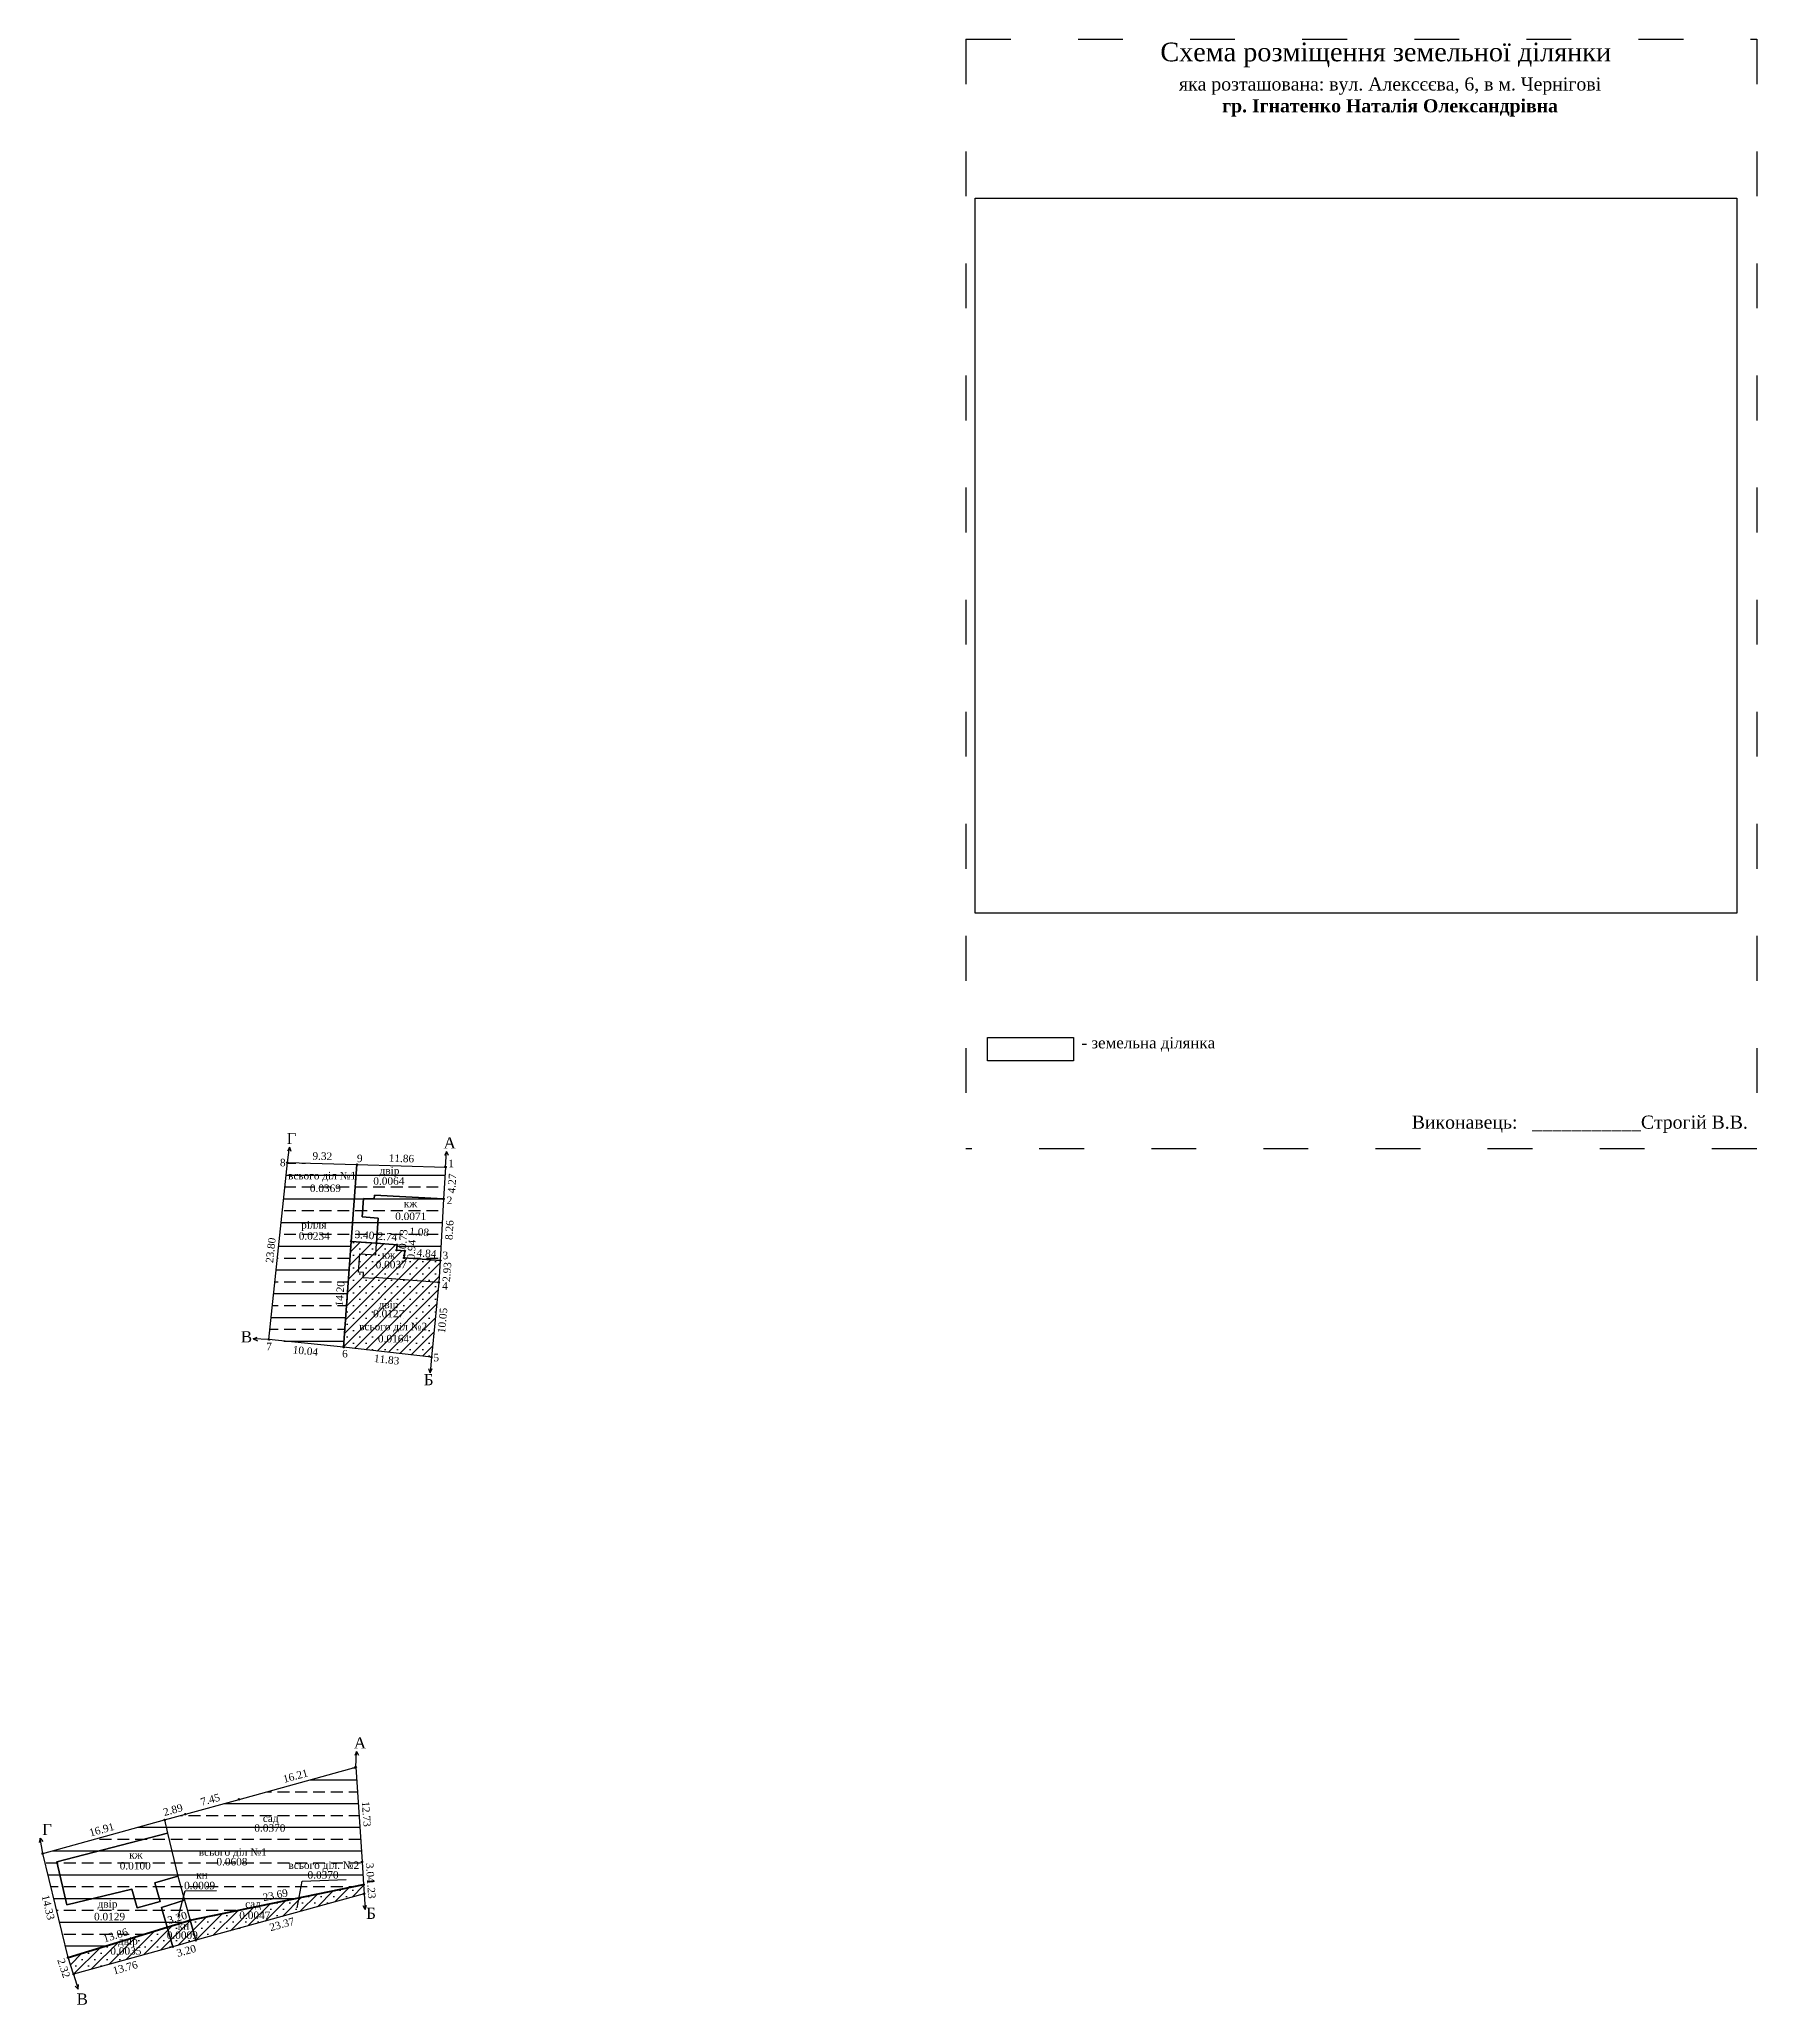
# Model space of a CAD drawing. Header units: millimetres. Extents: x 4211683 to 4215390, y 5701207 to 5702524.
# Drawn here: x 4212277 to 4212737, y 5701338 to 5701864 of the extents above; entities that cross this region are included whole.
import ezdxf
from ezdxf.enums import TextEntityAlignment as Align

# ---------------------------------------------------------------- set-up
doc = ezdxf.new("R2010")
doc.units = ezdxf.units.MM
doc.linetypes.add('ACAD_ISO03W100', pattern=[30, 12, -18])
for name, color, linetype in [('$PARCCEN', 1, 'Continuous'), ('20000', 7, 'Continuous'), ('RILLYA_A', 1, 'Continuous'), ('SC007', 7, 'Continuous')]:
    doc.layers.add(name, color=color, linetype=linetype)
doc.layers.add('zabudova', color=6, linetype='ACAD_ISO03W100', plot=False)
doc.styles.add('ROMANT', font='times.ttf')
doc.styles.get("Standard").update_dxf_attribs({"font": 'times.ttf'})
picture_1 = doc.add_image_def('image1.jpg', size_in_pixel=(887, 833))

# ---------------------------------------------------------------- blocks, each defined once
blk = doc.blocks.new('SYMBOL20000')
at = {"layer": 'SC007'}
blk.add_circle((0, 0), 0.4, dxfattribs=at)

msp = doc.modelspace()

# ---------------------------------------------------------------- hatches: boundary and pattern name
at = {"layer": '$PARCCEN'}
h = msp.add_hatch(dxfattribs=at)
h.set_pattern_fill('BRASS', color=0, style=0)
h.set_pattern_definition([(0, (220.821, 111.085), (0, 6.35), []), (0, (220.821, 114.26), (0, 6.35), [3.175, -1.5875])])
h.paths.add_polyline_path([(4212385.73, 5701562.32), (4212385.19, 5701553.8), (4212384.33, 5701537.3), (4212374.67, 5701538.01), (4212374.81, 5701539.89), (4212372.64, 5701540.05), (4212372.75, 5701541.51), (4212367.29, 5701541.91), (4212360.52, 5701542.41), (4212358.44, 5701514.09), (4212338.46, 5701516.15), (4212343.4, 5701563.5), (4212362.03, 5701562.98)])
h.paths.add_polyline_path([(4212349.01, 5701555.09), (4212358.15, 5701555.09), (4212358.15, 5701558.15), (4212349.01, 5701558.15)], flags=24)
h.paths.add_polyline_path([(4212343.2, 5701558.06), (4212362.19, 5701558.06), (4212362.19, 5701561.68), (4212343.2, 5701561.68)], flags=24)
h.paths.add_polyline_path([(4212346.51, 5701544.56), (4212354.46, 5701544.56), (4212354.46, 5701548.58), (4212346.51, 5701548.58)], flags=24)
h.paths.add_polyline_path([(4212346.03, 5701542.32), (4212355.17, 5701542.32), (4212355.17, 5701545.38), (4212346.03, 5701545.38)], flags=24)
h.paths.add_polyline_path([(4212360.85, 5701542.84), (4212367.02, 5701542.38), (4212367.24, 5701545.43), (4212361.08, 5701545.88)], flags=24)
h.paths.add_polyline_path([(4212375.68, 5701539.82), (4212376.14, 5701545.99), (4212373.09, 5701546.21), (4212372.64, 5701540.04)], flags=24)
h.paths.add_polyline_path([(4212366.97, 5701542.39), (4212373.14, 5701541.93), (4212373.36, 5701544.98), (4212367.19, 5701545.43)], flags=24)
h.paths.add_polyline_path([(4212375.49, 5701543.67), (4212381.66, 5701543.21), (4212381.89, 5701546.26), (4212375.72, 5701546.71)], flags=24)
h.paths.add_polyline_path([(4212377.46, 5701537.92), (4212383.63, 5701537.47), (4212383.86, 5701540.51), (4212377.69, 5701540.97)], flags=24)
h.paths.add_polyline_path([(4212377.94, 5701537.01), (4212378.39, 5701543.18), (4212375.34, 5701543.4), (4212374.89, 5701537.23)], flags=25)
h.paths.add_polyline_path([(4212371.85, 5701547.59), (4212380.98, 5701547.59), (4212380.98, 5701550.64), (4212371.85, 5701550.64)], flags=24)
h.paths.add_polyline_path([(4212374.28, 5701551.22), (4212378.43, 5701551.22), (4212378.43, 5701553.23), (4212374.28, 5701553.23)], flags=24)
h.paths.add_polyline_path([(4212365.99, 5701557.03), (4212375.13, 5701557.03), (4212375.13, 5701560.09), (4212365.99, 5701560.09)], flags=24)
h.paths.add_polyline_path([(4212367.46, 5701559.07), (4212373.99, 5701559.07), (4212373.99, 5701563.09), (4212367.46, 5701563.09)], flags=24)
h = msp.add_hatch(dxfattribs=at)
h.set_pattern_fill('SACNCR', color=0, style=0)
h.set_pattern_definition([(45, (220.8208, 111.085), (-1.6837980227, 1.6837980227), []), (45, (222.5046, 111.085), (-1.6837980227, 1.6837980227), [0, -2.38125])])
h.paths.add_polyline_path([(4212384.33, 5701537.3), (4212383.9, 5701531.46), (4212381.96, 5701511.45), (4212358.44, 5701514.09), (4212360.52, 5701542.41), (4212367.29, 5701541.91), (4212372.75, 5701541.51), (4212372.64, 5701540.05), (4212374.81, 5701539.89), (4212374.67, 5701538.01)])
h.paths.add_polyline_path([(4212366.62, 5701534.67), (4212375.76, 5701534.67), (4212375.76, 5701537.73), (4212366.62, 5701537.73)], flags=24)
h.paths.add_polyline_path([(4212368.4, 5701537.45), (4212372.55, 5701537.45), (4212372.55, 5701539.46), (4212368.4, 5701539.46)], flags=24)
h.paths.add_polyline_path([(4212365.94, 5701521.55), (4212375.08, 5701521.55), (4212375.08, 5701524.61), (4212365.94, 5701524.61)], flags=24)
h.paths.add_polyline_path([(4212367.19, 5701523.23), (4212373.73, 5701523.23), (4212373.73, 5701527.26), (4212367.19, 5701527.26)], flags=24)
h.paths.add_polyline_path([(4212362.22, 5701517.67), (4212381.21, 5701517.67), (4212381.21, 5701521.29), (4212362.22, 5701521.29)], flags=24)
h.paths.add_polyline_path([(4212367.23, 5701514.85), (4212376.37, 5701514.85), (4212376.37, 5701517.91), (4212367.23, 5701517.91)], flags=24)
h = msp.add_hatch(dxfattribs=at)
h.set_pattern_fill('BRASS', color=0, style=0)
h.paths.add_polyline_path([(4212361.72, 5701401.72), (4212363.39, 5701376.31), (4212363.79, 5701370.24), (4212317.36, 5701360.77), (4212311.25, 5701358.88), (4212284.75, 5701350.72), (4212277.95, 5701378.55), (4212310.54, 5701387.57), (4212316.11, 5701389.11), (4212330.47, 5701393.07)])
edge = h.paths.add_edge_path(flags=0)
edge.add_line((4212316.08, 5701368.56), (4212324.46, 5701368.7))
h.paths.add_polyline_path([(4212336.45, 5701386.22), (4212341.43, 5701386.22), (4212341.43, 5701388.81), (4212336.45, 5701388.81)], flags=24)
h.paths.add_polyline_path([(4212334.15, 5701383.88), (4212343.29, 5701383.88), (4212343.29, 5701386.94), (4212334.15, 5701386.94)], flags=24)
h.paths.add_polyline_path([(4212324, 5701374.84), (4212333.14, 5701374.84), (4212333.14, 5701377.89), (4212324, 5701377.89)], flags=24)
h.paths.add_polyline_path([(4212319.29, 5701377), (4212338.28, 5701377), (4212338.28, 5701380.63), (4212319.29, 5701380.63)], flags=24)
h.paths.add_polyline_path([(4212318.69, 5701371.53), (4212322.38, 5701371.53), (4212322.38, 5701373.54), (4212318.69, 5701373.54)], flags=24)
h.paths.add_polyline_path([(4212315.35, 5701368.47), (4212324.49, 5701368.47), (4212324.49, 5701371.52), (4212315.35, 5701371.52)], flags=24)
h.paths.add_polyline_path([(4212348.39, 5701371.31), (4212357.53, 5701371.31), (4212357.53, 5701374.37), (4212348.39, 5701374.37)], flags=24)
h.paths.add_polyline_path([(4212343.31, 5701373.47), (4212363.04, 5701373.47), (4212363.04, 5701377.1), (4212343.31, 5701377.1)], flags=24)
h.paths.add_polyline_path([(4212336.73, 5701365.18), (4212344.24, 5701366.71), (4212343.63, 5701369.7), (4212336.12, 5701368.17)], flags=24)
h.paths.add_polyline_path([(4212331.71, 5701363.27), (4212336.7, 5701363.27), (4212336.7, 5701365.86), (4212331.71, 5701365.86)], flags=25)
h.paths.add_polyline_path([(4212311.45, 5701359), (4212317.37, 5701360.82), (4212316.47, 5701363.74), (4212310.56, 5701361.92)], flags=24)
h.paths.add_polyline_path([(4212292, 5701362.78), (4212298.53, 5701362.78), (4212298.53, 5701366.81), (4212292, 5701366.81)], flags=24)
h.paths.add_polyline_path([(4212294.2, 5701354.1), (4212301.53, 5701356.36), (4212300.63, 5701359.28), (4212293.31, 5701357.02)], flags=24)
h.paths.add_polyline_path([(4212291.25, 5701360.14), (4212300.39, 5701360.14), (4212300.39, 5701363.19), (4212291.25, 5701363.19)], flags=24)
h.paths.add_polyline_path([(4212300.79, 5701376.91), (4212304.94, 5701376.91), (4212304.94, 5701378.91), (4212300.79, 5701378.91)], flags=24)
h.paths.add_polyline_path([(4212298.12, 5701373.76), (4212307.26, 5701373.76), (4212307.26, 5701376.81), (4212298.12, 5701376.81)], flags=24)
h = msp.add_hatch(dxfattribs=at)
h.set_pattern_fill('SACNCR', color=0, style=0)
h.paths.add_polyline_path([(4212363.79, 5701370.24), (4212363.95, 5701367.79), (4212318.9, 5701355.34), (4212312.73, 5701353.64), (4212286.21, 5701346.31), (4212284.75, 5701350.72), (4212311.25, 5701358.88), (4212317.36, 5701360.77)])
h.paths.add_polyline_path([(4212330.13, 5701360.5), (4212339.27, 5701360.5), (4212339.27, 5701363.55), (4212330.13, 5701363.55)], flags=24)
h.paths.add_polyline_path([(4212310.72, 5701355.17), (4212319.86, 5701355.17), (4212319.86, 5701358.23), (4212310.72, 5701358.23)], flags=24)
h.paths.add_polyline_path([(4212313.74, 5701357.9), (4212317.42, 5701357.9), (4212317.42, 5701359.9), (4212313.74, 5701359.9)], flags=24)
h.paths.add_polyline_path([(4212295.61, 5701350.94), (4212304.75, 5701350.94), (4212304.75, 5701354), (4212295.61, 5701354)], flags=24)
h.paths.add_polyline_path([(4212297.45, 5701352.88), (4212303.99, 5701352.88), (4212303.99, 5701356.91), (4212297.45, 5701356.91)], flags=24)

# ---------------------------------------------------------------- linework, layer by layer
at = {"color": 0}
for p, q in [((4212343.4, 5701563.5), (4212344.02, 5701567.64)), ((4212344.02, 5701567.64), (4212343.41, 5701566.58)), ((4212385.97, 5701566.5), (4212385.45, 5701565.39)), ((4212385.73, 5701562.32), (4212385.97, 5701566.5)), ((4212338.46, 5701516.15), (4212334.28, 5701516.34)), ((4212334.28, 5701516.34), (4212335.39, 5701515.84)), ((4212381.96, 5701511.45), (4212381.65, 5701507.28)), ((4212381.65, 5701507.28), (4212382.18, 5701508.37)), ((4212361.95, 5701405.9), (4212361.44, 5701404.79)), ((4212361.72, 5701401.72), (4212361.95, 5701405.9)), ((4212277.29, 5701382.68), (4212277.02, 5701381.5)), ((4212277.95, 5701378.55), (4212277.29, 5701382.68)), ((4212363.95, 5701367.79), (4212364.24, 5701363.62)), ((4212364.24, 5701363.62), (4212364.61, 5701364.78)), ((4212286.21, 5701346.31), (4212287.4, 5701342.3)), ((4212287.4, 5701342.3), (4212287.51, 5701343.52))]:
    msp.add_line(p, q, dxfattribs=at)
for p, q in [((4212344.02, 5701567.64), (4212344.37, 5701566.58)), ((4212385.97, 5701566.5), (4212386.41, 5701565.48)), ((4212334.28, 5701516.34), (4212335.29, 5701516.79)), ((4212381.65, 5701507.28), (4212381.22, 5701508.3)), ((4212361.95, 5701405.9), (4212362.4, 5701404.88)), ((4212277.29, 5701382.68), (4212277.94, 5701381.79)), ((4212314.2, 5701361.53), (4212316.08, 5701368.56)), ((4212316.08, 5701368.56), (4212324.46, 5701368.7)), ((4212346.06, 5701364.08), (4212347.37, 5701371.15)), ((4212347.37, 5701371.15), (4212359.1, 5701371.66)), ((4212364.24, 5701363.62), (4212363.68, 5701364.57)), ((4212287.4, 5701342.3), (4212286.64, 5701343.11))]:
    msp.add_line(p, q)
at = {"lineweight": 35}
msp.add_lwpolyline([(4212358.44, 5701514.09), (4212360.52, 5701542.41), (4212367.29, 5701541.91), (4212372.75, 5701541.51), (4212372.64, 5701540.05), (4212374.81, 5701539.89), (4212374.67, 5701538.01), (4212384.33, 5701537.3)], dxfattribs=at)
at = {"lineweight": 40}
msp.add_lwpolyline([(4212284.75, 5701350.72), (4212311.25, 5701358.88), (4212317.36, 5701360.77), (4212363.79, 5701370.24)], dxfattribs=at)
for points in [[(4212362.03, 5701562.98, 0), (4212360.52, 5701542.41, 0), (4212358.44, 5701514.09, 0), (4212338.46, 5701516.15, 0), (4212343.4, 5701563.5, 0), (4212362.03, 5701562.98, 0)], [(4212385.73, 5701562.32, 0), (4212385.19, 5701553.8, 0), (4212366.71, 5701554.83, 0), (4212366.67, 5701553.78, 0), (4212363.76, 5701553.93, 0), (4212363.42, 5701548.98, 0), (4212367.71, 5701548.67, 0), (4212367.29, 5701541.91, 0), (4212360.52, 5701542.41, 0), (4212362.03, 5701562.98, 0), (4212385.73, 5701562.32, 0)], [(4212367.29, 5701541.91, 0), (4212367.71, 5701548.67, 0), (4212363.42, 5701548.98, 0), (4212363.76, 5701553.93, 0), (4212366.67, 5701553.78, 0), (4212366.71, 5701554.83, 0), (4212385.19, 5701553.8, 0), (4212384.33, 5701537.3, 0), (4212374.67, 5701538.01, 0), (4212374.81, 5701539.89, 0), (4212372.64, 5701540.05, 0), (4212372.75, 5701541.51, 0), (4212367.29, 5701541.91, 0)], [(4212367.06, 5701538.78, 0), (4212367.29, 5701541.91, 0), (4212372.75, 5701541.51, 0), (4212372.64, 5701540.05, 0), (4212374.81, 5701539.89, 0), (4212374.67, 5701538.01, 0), (4212384.33, 5701537.3, 0), (4212383.9, 5701531.46, 0), (4212366.62, 5701532.73, 0), (4212366.6, 5701532.45, 0), (4212363.68, 5701532.67, 0), (4212363.79, 5701534.13, 0), (4212362.48, 5701534.22, 0), (4212362.84, 5701539.09, 0), (4212367.06, 5701538.78, 0)], [(4212284.75, 5701350.72, 0), (4212277.95, 5701378.55, 0), (4212310.54, 5701387.57, 0), (4212311.36, 5701384.03, 0), (4212281.68, 5701376.38, 0), (4212284.43, 5701364.82, 0), (4212301.79, 5701369.03, 0), (4212303.2, 5701364.02, 0), (4212309.36, 5701365.75, 0), (4212307.96, 5701370.75, 0), (4212314.12, 5701372.48, 0), (4212315.85, 5701366.1, 0), (4212309.76, 5701364.12, 0), (4212311.25, 5701358.88, 0), (4212284.75, 5701350.72, 0)], [(4212311.36, 5701384.03, 0), (4212314.12, 5701372.48, 0), (4212307.96, 5701370.75, 0), (4212309.36, 5701365.75, 0), (4212303.2, 5701364.02, 0), (4212301.79, 5701369.03, 0), (4212284.43, 5701364.82, 0), (4212281.68, 5701376.38, 0), (4212311.36, 5701384.03, 0)], [(4212363.79, 5701370.24, 0), (4212363.95, 5701367.79, 0), (4212318.9, 5701355.34, 0), (4212317.36, 5701360.77, 0), (4212363.79, 5701370.24, 0)], [(4212311.25, 5701358.88, 0), (4212309.76, 5701364.12, 0), (4212315.85, 5701366.1, 0), (4212317.36, 5701360.77, 0), (4212311.25, 5701358.88, 0)], [(4212312.73, 5701353.64, 0), (4212286.21, 5701346.31, 0), (4212284.75, 5701350.72, 0), (4212311.25, 5701358.88, 0), (4212312.73, 5701353.64, 0)], [(4212318.9, 5701355.34, 0), (4212312.73, 5701353.64, 0), (4212311.25, 5701358.88, 0), (4212317.36, 5701360.77, 0), (4212318.9, 5701355.34, 0)]]:
    msp.add_polyline3d(points, close=True)
at = {"layer": '20000'}
for points in [[(4212385.73, 5701562.32, 0), (4212385.19, 5701553.8, 0), (4212384.33, 5701537.3, 0), (4212374.67, 5701538.01, 0), (4212374.81, 5701539.89, 0), (4212372.64, 5701540.05, 0), (4212372.75, 5701541.51, 0), (4212367.29, 5701541.91, 0), (4212360.52, 5701542.41, 0), (4212358.44, 5701514.09, 0), (4212338.46, 5701516.15, 0), (4212343.4, 5701563.5, 0), (4212362.03, 5701562.98, 0), (4212385.73, 5701562.32, 0)], [(4212384.33, 5701537.3, 0), (4212383.9, 5701531.46, 0), (4212381.96, 5701511.45, 0), (4212358.44, 5701514.09, 0), (4212360.52, 5701542.41, 0), (4212367.29, 5701541.91, 0), (4212372.75, 5701541.51, 0), (4212372.64, 5701540.05, 0), (4212374.81, 5701539.89, 0), (4212374.67, 5701538.01, 0), (4212384.33, 5701537.3, 0)], [(4212361.72, 5701401.72, 0), (4212363.39, 5701376.31, 0), (4212363.79, 5701370.24, 0), (4212317.36, 5701360.77, 0), (4212311.25, 5701358.88, 0), (4212284.75, 5701350.72, 0), (4212277.95, 5701378.55, 0), (4212310.54, 5701387.57, 0), (4212316.11, 5701389.11, 0), (4212330.47, 5701393.07, 0), (4212361.72, 5701401.72, 0)], [(4212363.79, 5701370.24, 0), (4212363.95, 5701367.79, 0), (4212318.9, 5701355.34, 0), (4212312.73, 5701353.64, 0), (4212286.21, 5701346.31, 0), (4212284.75, 5701350.72, 0), (4212311.25, 5701358.88, 0), (4212317.36, 5701360.77, 0), (4212363.79, 5701370.24, 0)]]:
    msp.add_polyline3d(points, close=True, dxfattribs=at)
at = {"layer": 'RILLYA_A', "color": 1}
msp.add_lwpolyline([(4212530.74, 5701596.98), (4212553.77, 5701596.98), (4212553.77, 5701590.75), (4212530.74, 5701590.75)], close=True, dxfattribs=at)
at = {"layer": 'zabudova', "color": 0}
for p, q in [((4212525, 5701864.18), (4212736.62, 5701864.18)), ((4212525, 5701864.18), (4212525, 5701567.18)), ((4212736.62, 5701864.18), (4212736.62, 5701567.18)), ((4212736.62, 5701567.18), (4212525, 5701567.18))]:
    msp.add_line(p, q, dxfattribs=at)

# ---------------------------------------------------------------- block references
at = {"layer": '20000', "xscale": 0.5, "yscale": 0.5, "zscale": 0.5}
for p in [(4212343.4, 5701563.5), (4212362.03, 5701562.98), (4212385.73, 5701562.32), (4212385.73, 5701562.32), (4212385.19, 5701553.8), (4212360.52, 5701542.41), (4212360.52, 5701542.41), (4212367.29, 5701541.91), (4212367.29, 5701541.91), (4212372.75, 5701541.51), (4212372.75, 5701541.51), (4212372.64, 5701540.05), (4212372.64, 5701540.05), (4212374.67, 5701538.01), (4212374.67, 5701538.01), (4212374.81, 5701539.89), (4212374.81, 5701539.89), (4212384.33, 5701537.3), (4212384.33, 5701537.3), (4212384.33, 5701537.3), (4212383.9, 5701531.46), (4212338.46, 5701516.15), (4212358.44, 5701514.09), (4212358.44, 5701514.09), (4212381.96, 5701511.45), (4212361.72, 5701401.72), (4212361.72, 5701401.72), (4212316.11, 5701389.11), (4212330.47, 5701393.07), (4212310.54, 5701387.57), (4212277.95, 5701378.55), (4212363.39, 5701376.31), (4212363.79, 5701370.24), (4212363.79, 5701370.24), (4212363.79, 5701370.24), (4212363.95, 5701367.79), (4212311.25, 5701358.88), (4212311.25, 5701358.88), (4212317.36, 5701360.77), (4212317.36, 5701360.77), (4212312.73, 5701353.64), (4212318.9, 5701355.34), (4212284.75, 5701350.72), (4212284.75, 5701350.72), (4212286.21, 5701346.31)]:
    msp.add_blockref('SYMBOL20000', p, dxfattribs=at)

# ---------------------------------------------------------------- texts
at = {"style": 'ROMANT'}
for s, p in [('Г', (4212344.52, 5701569.97)), ('А', (4212386.85, 5701568.79)), ('В', (4212332.46, 5701516.89)), ('Б', (4212381.24, 5701505.4)), ('А', (4212362.84, 5701408.19)), ('Г', (4212279.07, 5701385.02)), ('Б', (4212365.81, 5701362.57)), ('В', (4212288.52, 5701339.62))]:
    msp.add_text(s, height=3, dxfattribs=at).set_placement(p, align=Align.MIDDLE_CENTER)
for s, p in [('0.0064', (4212370.56, 5701558.58)), ('двір', (4212370.73, 5701561.37)), ('кж', (4212376.36, 5701552.55)), ('рілля', (4212350.48, 5701546.86)), ('0.0071', (4212376.42, 5701549.14)), ('0.0234', (4212350.6, 5701543.87)), ('0.0037', (4212371.19, 5701536.22)), ('кж', (4212370.48, 5701538.79)), ('двір', (4212370.46, 5701525.54)), ('0.0127', (4212370.51, 5701523.1)), ('0.0370', (4212338.72, 5701385.43)), ('сад', (4212338.94, 5701388.02)), ('кж', (4212302.86, 5701378.24)), ('всього діл №1', (4212328.79, 5701378.97)), ('0.0100', (4212302.69, 5701375.31)), ('0.0608', (4212328.57, 5701376.39)), ('всього діл. №2', (4212353.17, 5701375.45)), ('0.0370', (4212352.96, 5701372.86)), ('0.0009', (4212319.92, 5701370.01)), ('кн', (4212320.53, 5701372.87)), ('двір', (4212295.27, 5701365.09)), ('0.0047', (4212334.7, 5701362.05)), ('сад', (4212334.21, 5701365.07)), ('0.0129', (4212295.82, 5701361.69)), ('0.0009', (4212315.29, 5701356.72)), ('кн', (4212315.58, 5701359.23)), ('0.0035', (4212300.18, 5701352.49)), ('двір', (4212300.72, 5701355.18))]:
    msp.add_text(s, height=2).set_placement(p, align=Align.MIDDLE_CENTER)
at = {"layer": '20000'}
for s, p in [('8', (4212342.18, 5701563.53)), ('9', (4212362.79, 5701564.64)), ('1', (4212387.22, 5701563.28)), ('всього діл №1', (4212352.69, 5701560.03)), ('0.0369', (4212353.58, 5701556.64)), ('2', (4212386.8, 5701553.4)), ('3', (4212385.71, 5701538.67)), ('4', (4212385.59, 5701530.53)), ('всього діл №2', (4212371.71, 5701519.64)), ('0.0164', (4212371.8, 5701516.4)), ('7', (4212338.5, 5701514.29)), ('6', (4212358.82, 5701512.36)), ('5', (4212383.24, 5701511.33))]:
    msp.add_text(s, height=2, dxfattribs=at).set_placement(p, align=Align.MIDDLE_CENTER)
for s, rotation, p in [('9.32', 358.4, (4212352.77, 5701565.24)), ('11.86', 358.4, (4212373.93, 5701564.65)), ('4.27', 86.3, (4212387.46, 5701557.93)), ('8.26', 87, (4212386.75, 5701545.45)), ('23.80', 84, (4212338.94, 5701540.03)), ('3.40', 355.8, (4212364.05, 5701544.15)), ('2.74', 355.8, (4212370.17, 5701543.7)), ('0.73', 85.8, (4212374.37, 5701543.02)), ('0.94', 85.8, (4212376.62, 5701540.21)), ('1.08', 355.8, (4212378.69, 5701544.98)), ('4.84', 355.8, (4212380.66, 5701539.24)), ('2.93', 85.8, (4212386.11, 5701534.23)), ('14.20', 85.8, (4212357.48, 5701528.4)), ('10.05', 84.5, (4212384.92, 5701521.26)), ('10.04', 354.1, (4212348.24, 5701513.13)), ('11.83', 353.6, (4212369.98, 5701510.78)), ('16.21', 15.5, (4212345.56, 5701399.33)), ('7.45', 15.4, (4212322.76, 5701393.02)), ('2.89', 15.5, (4212312.79, 5701390.27)), ('12.73', 273.8, (4212364.55, 5701389.15)), ('16.91', 15.5, (4212293.71, 5701384.99)), ('3.04', 273.8, (4212365.59, 5701373.41)), ('23.69', 11.5, (4212340.18, 5701367.46)), ('1.23', 273.8, (4212365.87, 5701369.15)), ('14.33', 283.7, (4212279.41, 5701364.16)), ('3.20', 17.1, (4212313.95, 5701361.39)), ('13.86', 17.1, (4212297.41, 5701356.71)), ('23.37', 15.4, (4212341.96, 5701359.64)), ('3.20', 15.4, (4212316.35, 5701352.56)), ('2.32', 288.3, (4212283.58, 5701347.89)), ('13.76', 15.4, (4212300, 5701348.05))]:
    msp.add_text(s, height=2, rotation=rotation, dxfattribs=at).set_placement(p, align=Align.MIDDLE_CENTER)
at = {"layer": 'RILLYA_A', "color": 7, "style": 'ROMANT'}
for s, height, p in [('Схема розміщення земельної ділянки ', 5, (4212638.28, 5701860.01)), ('Виконавець:   ___________Строгій В.В.', 3.5, (4212689.28, 5701573.85))]:
    msp.add_text(s, height=height, dxfattribs=at).set_placement(p, align=Align.MIDDLE)
for s, insert, char_height, width, attachment_point in [('{\\fTimes New Roman|b0|i0|c204|p18;яка розташована: вул. Алексєєва, 6, в м. Чернігові\\P\\fTimes New Roman|b1|i0|c204|p18;гр. \\fTimes New Roman|b1|i0|c204|p34;Ігнатенко Наталія Олександрівна}', (4212638.5, 5701853.97), 3.5, 210, 2), ('{\\fTimes New Roman|b0|i0|c204|p18;- земельна ділянка }', (4212555.93, 5701597.09), 3, 170, 1)]:
    msp.add_mtext(s, dxfattribs=dict(at, insert=insert, char_height=char_height, width=width, attachment_point=attachment_point))

# ---------------------------------------------------------------- pictures from other files: only their frames are drawn
image = msp.add_image(picture_1, insert=(4212527.51, 5701630.26), size_in_units=(203.78, 191.37))
image.dxf.flags = 7

doc.saveas('drawing.dxf')
